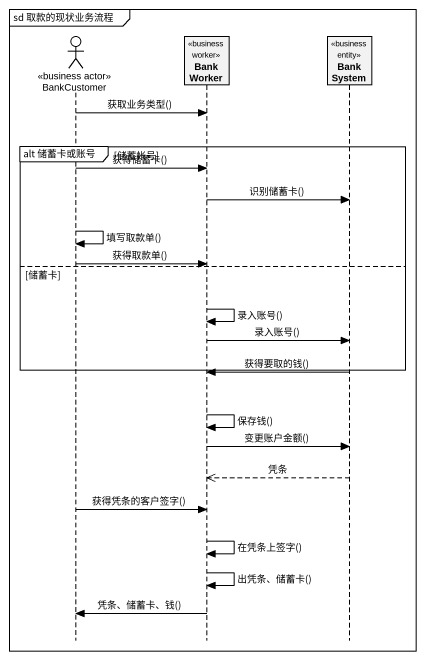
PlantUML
@startuml
mainframe sd 取款的现状业务流程
hide footbox
actor BankCustomer <<business actor>>
participant BankWorker <<business worker>>
participant BankSystem <<business entity>>

BankCustomer -> BankWorker : 获取业务类型()
group alt 储蓄卡或账号 [储蓄帐号]
  BankCustomer -> BankWorker : 获得储蓄卡()
  BankWorker -> BankSystem : 识别储蓄卡()
  BankCustomer -> BankCustomer : 填写取款单()
  BankCustomer -> BankWorker : 获得取款单()
else 储蓄卡
  BankWorker -> BankWorker : 录入账号()
  BankWorker -> BankSystem : 录入账号()
end
BankSystem -> BankWorker : 获得要取的钱()
BankWorker -> BankWorker : 保存钱()
BankWorker -> BankSystem : 变更账户金额()
BankSystem -->> BankWorker : 凭条
BankCustomer -> BankWorker : 获得凭条的客户签字()
BankWorker -> BankWorker : 在凭条上签字()
BankWorker -> BankWorker : 出凭条、储蓄卡()
BankWorker -> BankCustomer : 凭条、储蓄卡、钱()
@enduml
